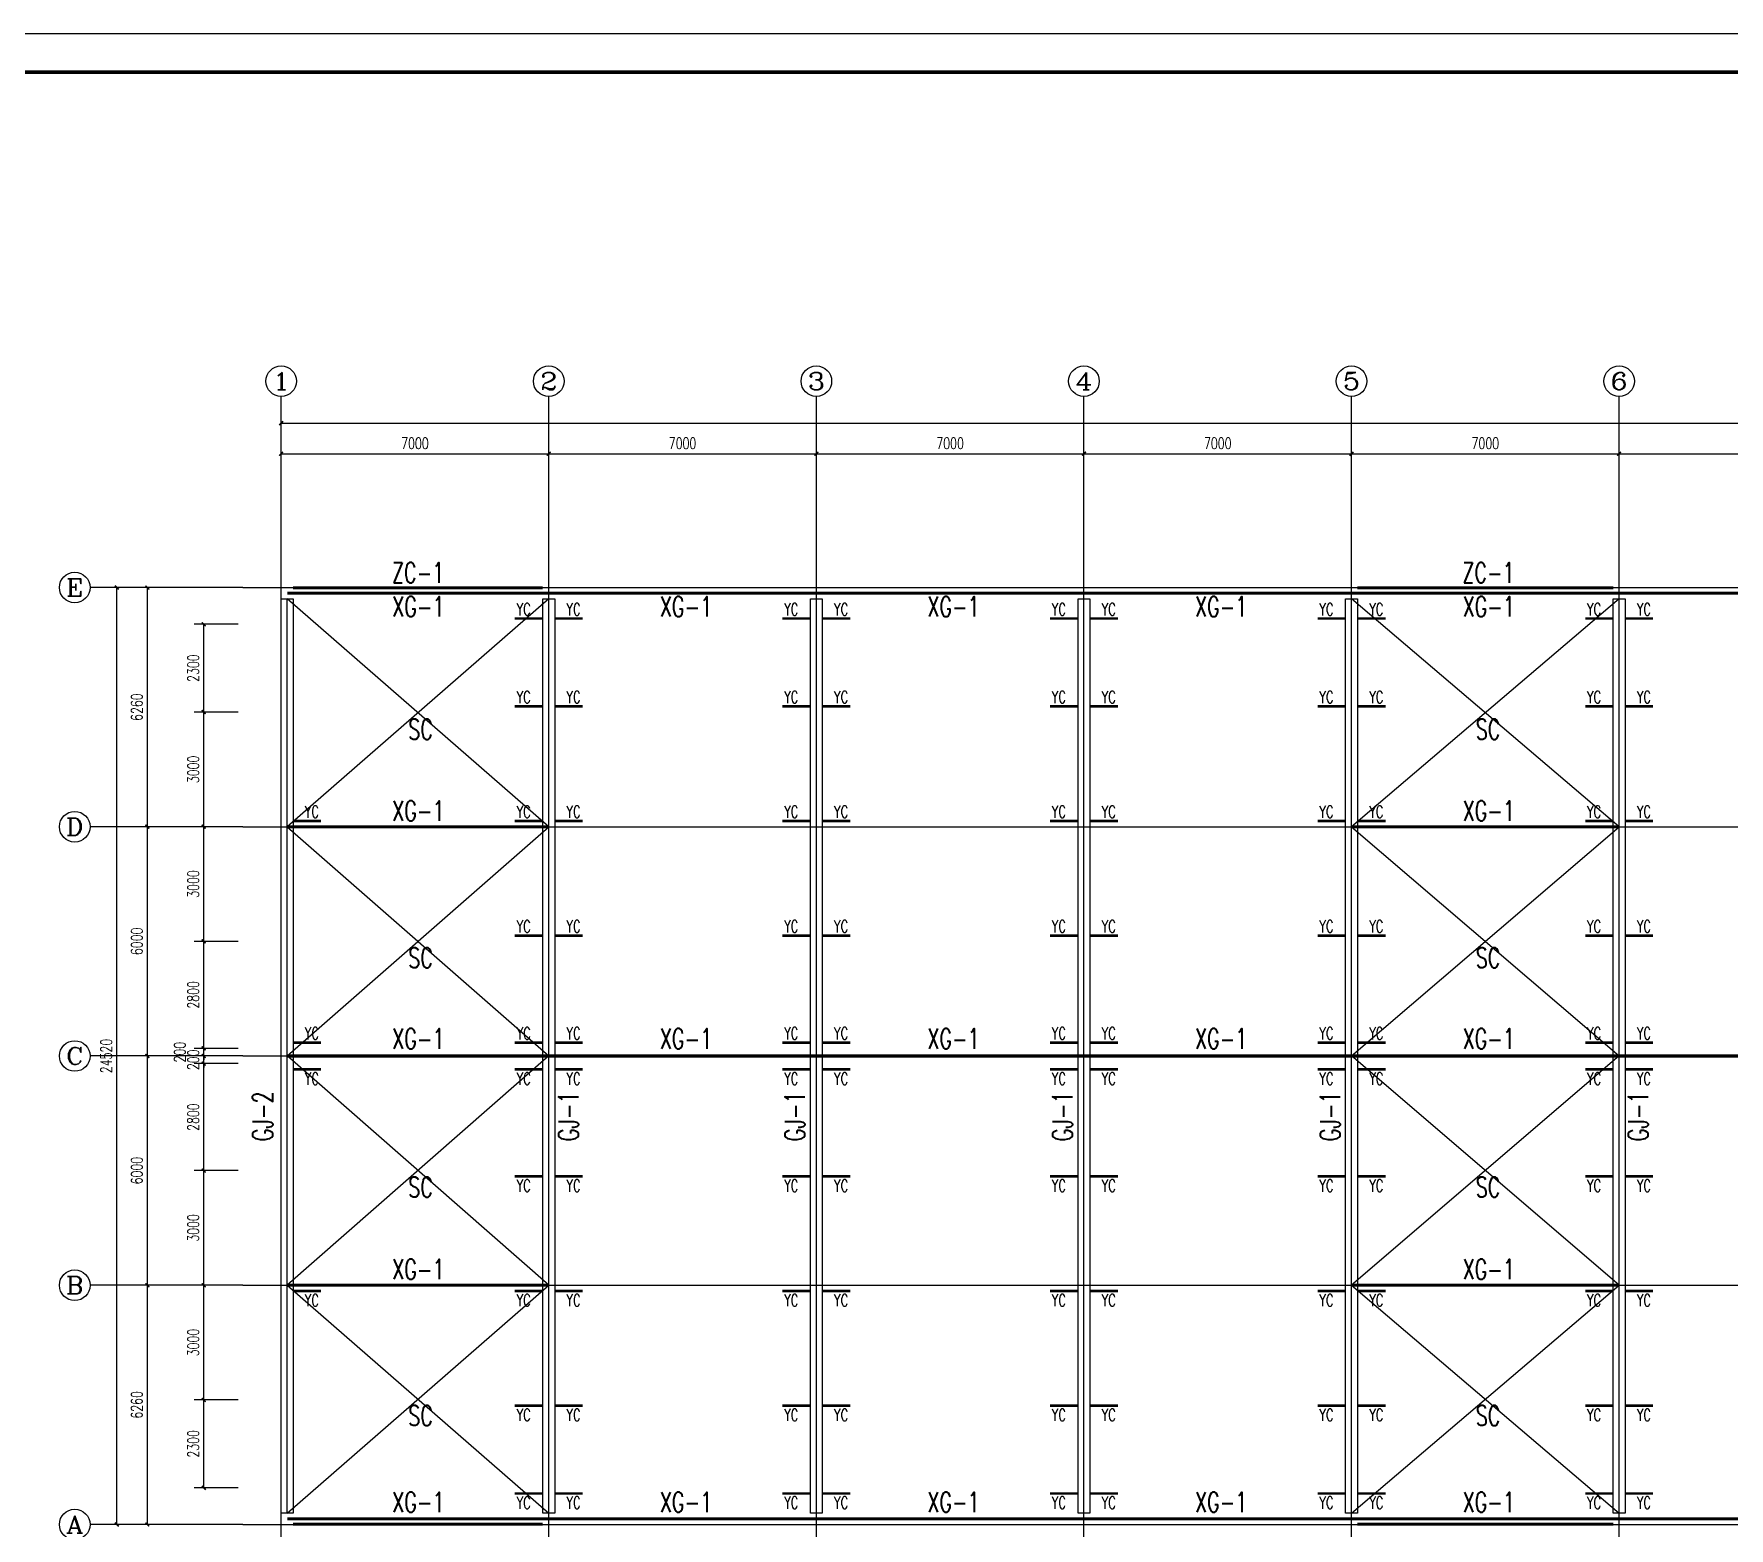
# Model space of a CAD drawing. Extents: x -17471 to 313636, y -71590 to 757901.
# Drawn here: x 193238 to 237582, y 360848 to 399950 of the extents above; entities that cross this region are included whole.
import ezdxf
from ezdxf.enums import TextEntityAlignment as Align

# ---------------------------------------------------------------- set-up
doc = ezdxf.new("R2010")
doc.units = 0
doc.header["$LTSCALE"] = 1000
doc.header["$MEASUREMENT"] = 0
for name, color, linetype in [('AXIS', 3, 'Continuous'), ('AXIS_TEXT', 7, 'Continuous'), ('DOTE', 1, 'Continuous'), ('PUB_DIM', 3, 'Continuous'), ('PUB_TITLE', 4, 'Continuous'), ('WALL', 9, 'Continuous'), ('钢梁', 3, 'Continuous')]:
    doc.layers.add(name, color=color, linetype=linetype)
doc.styles.add('_TCH_AXIS', font='COMPLEX', dxfattribs={"bigfont": 'GBCBIG'})
doc.styles.add('_TCH_DIM_T3', font='SIMPLEX', dxfattribs={"width": 0.705882, "bigfont": 'GBCBIG'})
doc.styles.add('COMPLEX', font='COMPLEX')
doc.styles.add('HZTXT', font='txt', dxfattribs={"width": 0.7, "height": 300, "bigfont": 'HZTXT'})
doc.dimstyles.new('_TCH_ARCH&&100', dxfattribs={"dimtxt": 297.5, "dimasz": 100, "dimexe": 250, "dimexo": 300, "dimgap": 126.25, "dimtad": 1, "dimdec": 0, "dimzin": 0, "dimdsep": 46, "dimtxsty": '_TCH_DIM_T3', "dimblk": 'ARCHTICK', "dimcen": 0.09, "dimclrt": 7, "dimazin": 2, "dimtfac": 1, "dimtdec": 0, "dimtix": 1, "dimtmove": 2, "dimatfit": 3, "dimfxl": 0, "dimtolj": 1, "dimtzin": 0, "dimarcsym": 0})

# ---------------------------------------------------------------- blocks, each defined once
blk = doc.blocks.new('_ArchTick')
at = {"color": 0, "linetype": 'ByBlock', "const_width": 0.4}
blk.add_lwpolyline([(-0.5, -0.5), (0.5, 0.5)], dxfattribs=at)
blk = doc.blocks.new('*D1680')
at = {"layer": 'Defpoints', "color": 0, "transparency": 16777216}
for p in [(197681, 364203), (198881, 364203), (198881, 361903)]:
    blk.add_point(p, dxfattribs=at)
at = {"layer": 'PUB_DIM', "color": 0, "lineweight": -2, "transparency": 16777216}
for p, q in [((198581, 364203), (197431, 364203)), ((197681, 361903), (197681, 364203)), ((198581, 361903), (197431, 361903))]:
    blk.add_line(p, q, dxfattribs=at)
at = {"layer": 'PUB_DIM', "color": 0, "lineweight": -2, "transparency": 16777216, "xscale": 100, "yscale": 100, "zscale": 100}
for p, rotation in [((197681, 364203), 90), ((197681, 361903), 270)]:
    blk.add_blockref('_ArchTick', p, dxfattribs=dict(at, rotation=rotation))
at = {"layer": 'PUB_DIM', "color": 7, "transparency": 16777216, "insert": (197406, 363053), "char_height": 297.5, "attachment_point": 5, "rotation": 90, "style": '_TCH_DIM_T3'}
blk.add_mtext('\\A1;2300', dxfattribs=at)
blk = doc.blocks.new('*D1681')
at = {"layer": 'Defpoints', "color": 0, "transparency": 16777216}
for p in [(197681, 367203), (198881, 367203), (198881, 364203)]:
    blk.add_point(p, dxfattribs=at)
at = {"layer": 'PUB_DIM', "color": 0, "lineweight": -2, "transparency": 16777216}
for p, q in [((198581, 367203), (197431, 367203)), ((197681, 364203), (197681, 367203)), ((198581, 364203), (197431, 364203))]:
    blk.add_line(p, q, dxfattribs=at)
at = {"layer": 'PUB_DIM', "color": 0, "lineweight": -2, "transparency": 16777216, "xscale": 100, "yscale": 100, "zscale": 100}
for p, rotation in [((197681, 367203), 90), ((197681, 364203), 270)]:
    blk.add_blockref('_ArchTick', p, dxfattribs=dict(at, rotation=rotation))
at = {"layer": 'PUB_DIM', "color": 7, "transparency": 16777216, "insert": (197406, 365703), "char_height": 297.5, "attachment_point": 5, "rotation": 90, "style": '_TCH_DIM_T3'}
blk.add_mtext('\\A1;3000', dxfattribs=at)
blk = doc.blocks.new('*D1682')
at = {"layer": 'Defpoints', "color": 0, "transparency": 16777216}
for p in [(197681, 370203), (198881, 370203), (198881, 367203)]:
    blk.add_point(p, dxfattribs=at)
at = {"layer": 'PUB_DIM', "color": 0, "lineweight": -2, "transparency": 16777216}
for p, q in [((198581, 370203), (197431, 370203)), ((197681, 367203), (197681, 370203)), ((198581, 367203), (197431, 367203))]:
    blk.add_line(p, q, dxfattribs=at)
at = {"layer": 'PUB_DIM', "color": 0, "lineweight": -2, "transparency": 16777216, "xscale": 100, "yscale": 100, "zscale": 100}
for p, rotation in [((197681, 370203), 90), ((197681, 367203), 270)]:
    blk.add_blockref('_ArchTick', p, dxfattribs=dict(at, rotation=rotation))
at = {"layer": 'PUB_DIM', "color": 7, "transparency": 16777216, "insert": (197406, 368703), "char_height": 297.5, "attachment_point": 5, "rotation": 90, "style": '_TCH_DIM_T3'}
blk.add_mtext('\\A1;3000', dxfattribs=at)
blk = doc.blocks.new('*D1683')
at = {"layer": 'Defpoints', "color": 0, "transparency": 16777216}
for p in [(197681, 373003), (198881, 373003), (198881, 370203)]:
    blk.add_point(p, dxfattribs=at)
at = {"layer": 'PUB_DIM', "color": 0, "lineweight": -2, "transparency": 16777216}
for p, q in [((198581, 373003), (197431, 373003)), ((197681, 370203), (197681, 373003)), ((198581, 370203), (197431, 370203))]:
    blk.add_line(p, q, dxfattribs=at)
at = {"layer": 'PUB_DIM', "color": 0, "lineweight": -2, "transparency": 16777216, "xscale": 100, "yscale": 100, "zscale": 100}
for p, rotation in [((197681, 373003), 90), ((197681, 370203), 270)]:
    blk.add_blockref('_ArchTick', p, dxfattribs=dict(at, rotation=rotation))
at = {"layer": 'PUB_DIM', "color": 7, "transparency": 16777216, "insert": (197406, 371603), "char_height": 297.5, "attachment_point": 5, "rotation": 90, "style": '_TCH_DIM_T3'}
blk.add_mtext('\\A1;2800', dxfattribs=at)
blk = doc.blocks.new('*D1684')
at = {"layer": 'Defpoints', "color": 0, "transparency": 16777216}
for p in [(197681, 373203), (198881, 373203), (198881, 373003)]:
    blk.add_point(p, dxfattribs=at)
at = {"layer": 'PUB_DIM', "color": 0, "lineweight": -2, "transparency": 16777216}
for p, q in [((198581, 373203), (197431, 373203)), ((198581, 373003), (197431, 373003)), ((197681, 373203), (197681, 373303)), ((197681, 373003), (197681, 373203)), ((197681, 373003), (197681, 372903))]:
    blk.add_line(p, q, dxfattribs=at)
at = {"layer": 'PUB_DIM', "color": 0, "lineweight": -2, "transparency": 16777216, "xscale": 100, "yscale": 100, "zscale": 100}
for p, rotation in [((197681, 373203), 270), ((197681, 373003), 90)]:
    blk.add_blockref('_ArchTick', p, dxfattribs=dict(at, rotation=rotation))
at = {"layer": 'PUB_DIM', "color": 7, "transparency": 16777216, "insert": (197406, 373103), "char_height": 297.5, "attachment_point": 5, "rotation": 90, "style": '_TCH_DIM_T3'}
blk.add_mtext('\\A1;200', dxfattribs=at)
blk = doc.blocks.new('*D1685')
at = {"layer": 'Defpoints', "color": 0, "transparency": 16777216}
for p in [(197681, 373403), (198881, 373403), (198881, 373203)]:
    blk.add_point(p, dxfattribs=at)
at = {"layer": 'PUB_DIM', "color": 0, "lineweight": -2, "transparency": 16777216}
for p, q in [((198581, 373403), (197431, 373403)), ((197681, 373403), (197681, 373503)), ((197681, 373203), (197681, 373403)), ((198581, 373203), (197431, 373203)), ((197681, 373203), (197681, 373103))]:
    blk.add_line(p, q, dxfattribs=at)
at = {"layer": 'PUB_DIM', "color": 0, "lineweight": -2, "transparency": 16777216, "xscale": 100, "yscale": 100, "zscale": 100}
for p, rotation in [((197681, 373403), 270), ((197681, 373203), 90)]:
    blk.add_blockref('_ArchTick', p, dxfattribs=dict(at, rotation=rotation))
at = {"layer": 'PUB_DIM', "color": 7, "transparency": 16777216, "insert": (197056, 373303), "char_height": 297.5, "attachment_point": 5, "rotation": 90, "style": '_TCH_DIM_T3'}
blk.add_mtext('\\A1;200', dxfattribs=at)
blk = doc.blocks.new('*D1686')
at = {"layer": 'Defpoints', "color": 0, "transparency": 16777216}
for p in [(197681, 376203), (198881, 376203), (198881, 373403)]:
    blk.add_point(p, dxfattribs=at)
at = {"layer": 'PUB_DIM', "color": 0, "lineweight": -2, "transparency": 16777216}
for p, q in [((198581, 376203), (197431, 376203)), ((197681, 373403), (197681, 376203)), ((198581, 373403), (197431, 373403))]:
    blk.add_line(p, q, dxfattribs=at)
at = {"layer": 'PUB_DIM', "color": 0, "lineweight": -2, "transparency": 16777216, "xscale": 100, "yscale": 100, "zscale": 100}
for p, rotation in [((197681, 376203), 90), ((197681, 373403), 270)]:
    blk.add_blockref('_ArchTick', p, dxfattribs=dict(at, rotation=rotation))
at = {"layer": 'PUB_DIM', "color": 7, "transparency": 16777216, "insert": (197406, 374803), "char_height": 297.5, "attachment_point": 5, "rotation": 90, "style": '_TCH_DIM_T3'}
blk.add_mtext('\\A1;2800', dxfattribs=at)
blk = doc.blocks.new('*D1687')
at = {"layer": 'Defpoints', "color": 0, "transparency": 16777216}
for p in [(197681, 379203), (198881, 379203), (198881, 376203)]:
    blk.add_point(p, dxfattribs=at)
at = {"layer": 'PUB_DIM', "color": 0, "lineweight": -2, "transparency": 16777216}
for p, q in [((198581, 379203), (197431, 379203)), ((197681, 376203), (197681, 379203)), ((198581, 376203), (197431, 376203))]:
    blk.add_line(p, q, dxfattribs=at)
at = {"layer": 'PUB_DIM', "color": 0, "lineweight": -2, "transparency": 16777216, "xscale": 100, "yscale": 100, "zscale": 100}
for p, rotation in [((197681, 379203), 90), ((197681, 376203), 270)]:
    blk.add_blockref('_ArchTick', p, dxfattribs=dict(at, rotation=rotation))
at = {"layer": 'PUB_DIM', "color": 7, "transparency": 16777216, "insert": (197406, 377703), "char_height": 297.5, "attachment_point": 5, "rotation": 90, "style": '_TCH_DIM_T3'}
blk.add_mtext('\\A1;3000', dxfattribs=at)
blk = doc.blocks.new('*D1688')
at = {"layer": 'Defpoints', "color": 0, "transparency": 16777216}
for p in [(197681, 382203), (198881, 382203), (198881, 379203)]:
    blk.add_point(p, dxfattribs=at)
at = {"layer": 'PUB_DIM', "color": 0, "lineweight": -2, "transparency": 16777216}
for p, q in [((198581, 382203), (197431, 382203)), ((197681, 379203), (197681, 382203)), ((198581, 379203), (197431, 379203))]:
    blk.add_line(p, q, dxfattribs=at)
at = {"layer": 'PUB_DIM', "color": 0, "lineweight": -2, "transparency": 16777216, "xscale": 100, "yscale": 100, "zscale": 100}
for p, rotation in [((197681, 382203), 90), ((197681, 379203), 270)]:
    blk.add_blockref('_ArchTick', p, dxfattribs=dict(at, rotation=rotation))
at = {"layer": 'PUB_DIM', "color": 7, "transparency": 16777216, "insert": (197406, 380703), "char_height": 297.5, "attachment_point": 5, "rotation": 90, "style": '_TCH_DIM_T3'}
blk.add_mtext('\\A1;3000', dxfattribs=at)
blk = doc.blocks.new('*D1689')
at = {"layer": 'Defpoints', "color": 0, "transparency": 16777216}
for p in [(197681, 384503), (198881, 384503), (198881, 382203)]:
    blk.add_point(p, dxfattribs=at)
at = {"layer": 'PUB_DIM', "color": 0, "lineweight": -2, "transparency": 16777216}
for p, q in [((198581, 384503), (197431, 384503)), ((197681, 382203), (197681, 384503)), ((198581, 382203), (197431, 382203))]:
    blk.add_line(p, q, dxfattribs=at)
at = {"layer": 'PUB_DIM', "color": 0, "lineweight": -2, "transparency": 16777216, "xscale": 100, "yscale": 100, "zscale": 100}
for p, rotation in [((197681, 384503), 90), ((197681, 382203), 270)]:
    blk.add_blockref('_ArchTick', p, dxfattribs=dict(at, rotation=rotation))
at = {"layer": 'PUB_DIM', "color": 7, "transparency": 16777216, "insert": (197406, 383353), "char_height": 297.5, "attachment_point": 5, "rotation": 90, "style": '_TCH_DIM_T3'}
blk.add_mtext('\\A1;2300', dxfattribs=at)
blk = doc.blocks.new('*D1735')
at = {"layer": 'AXIS', "color": 0, "lineweight": -2, "transparency": 16777216}
for p, q in [((198406, 367203), (195956, 367203)), ((196206, 360943), (196206, 367203)), ((198406, 360943), (195956, 360943))]:
    blk.add_line(p, q, dxfattribs=at)
at = {"layer": 'Defpoints', "color": 0, "transparency": 16777216}
for p in [(196206, 367203), (198706, 367203), (198706, 360943)]:
    blk.add_point(p, dxfattribs=at)
at = {"layer": 'AXIS', "color": 0, "lineweight": -2, "transparency": 16777216, "xscale": 100, "yscale": 100, "zscale": 100}
for p, rotation in [((196206, 367203), 90), ((196206, 360943), 270)]:
    blk.add_blockref('_ArchTick', p, dxfattribs=dict(at, rotation=rotation))
at = {"layer": 'AXIS', "color": 7, "transparency": 16777216, "insert": (195931, 364073), "char_height": 297.5, "attachment_point": 5, "rotation": 90, "style": '_TCH_DIM_T3'}
blk.add_mtext('\\A1;6260', dxfattribs=at)
blk = doc.blocks.new('*D1736')
at = {"layer": 'AXIS', "color": 0, "lineweight": -2, "transparency": 16777216}
for p, q in [((198406, 373203), (195956, 373203)), ((196206, 367203), (196206, 373203)), ((198406, 367203), (195956, 367203))]:
    blk.add_line(p, q, dxfattribs=at)
at = {"layer": 'Defpoints', "color": 0, "transparency": 16777216}
for p in [(196206, 373203), (198706, 373203), (198706, 367203)]:
    blk.add_point(p, dxfattribs=at)
at = {"layer": 'AXIS', "color": 0, "lineweight": -2, "transparency": 16777216, "xscale": 100, "yscale": 100, "zscale": 100}
for p, rotation in [((196206, 373203), 90), ((196206, 367203), 270)]:
    blk.add_blockref('_ArchTick', p, dxfattribs=dict(at, rotation=rotation))
at = {"layer": 'AXIS', "color": 7, "transparency": 16777216, "insert": (195931, 370203), "char_height": 297.5, "attachment_point": 5, "rotation": 90, "style": '_TCH_DIM_T3'}
blk.add_mtext('\\A1;6000', dxfattribs=at)
blk = doc.blocks.new('*D1737')
at = {"layer": 'AXIS', "color": 0, "lineweight": -2, "transparency": 16777216}
for p, q in [((198406, 379203), (195956, 379203)), ((196206, 373203), (196206, 379203)), ((198406, 373203), (195956, 373203))]:
    blk.add_line(p, q, dxfattribs=at)
at = {"layer": 'Defpoints', "color": 0, "transparency": 16777216}
for p in [(196206, 379203), (198706, 379203), (198706, 373203)]:
    blk.add_point(p, dxfattribs=at)
at = {"layer": 'AXIS', "color": 0, "lineweight": -2, "transparency": 16777216, "xscale": 100, "yscale": 100, "zscale": 100}
for p, rotation in [((196206, 379203), 90), ((196206, 373203), 270)]:
    blk.add_blockref('_ArchTick', p, dxfattribs=dict(at, rotation=rotation))
at = {"layer": 'AXIS', "color": 7, "transparency": 16777216, "insert": (195931, 376203), "char_height": 297.5, "attachment_point": 5, "rotation": 90, "style": '_TCH_DIM_T3'}
blk.add_mtext('\\A1;6000', dxfattribs=at)
blk = doc.blocks.new('*D1738')
at = {"layer": 'AXIS', "color": 0, "lineweight": -2, "transparency": 16777216}
for p, q in [((198406, 385463), (195956, 385463)), ((196206, 379203), (196206, 385463)), ((198406, 379203), (195956, 379203))]:
    blk.add_line(p, q, dxfattribs=at)
at = {"layer": 'Defpoints', "color": 0, "transparency": 16777216}
for p in [(196206, 385463), (198706, 385463), (198706, 379203)]:
    blk.add_point(p, dxfattribs=at)
at = {"layer": 'AXIS', "color": 0, "lineweight": -2, "transparency": 16777216, "xscale": 100, "yscale": 100, "zscale": 100}
for p, rotation in [((196206, 385463), 90), ((196206, 379203), 270)]:
    blk.add_blockref('_ArchTick', p, dxfattribs=dict(at, rotation=rotation))
at = {"layer": 'AXIS', "color": 7, "transparency": 16777216, "insert": (195931, 382333), "char_height": 297.5, "attachment_point": 5, "rotation": 90, "style": '_TCH_DIM_T3'}
blk.add_mtext('\\A1;6260', dxfattribs=at)
blk = doc.blocks.new('*D1739')
at = {"layer": 'AXIS', "color": 0, "lineweight": -2, "transparency": 16777216}
for p, q in [((198406, 385463), (195156, 385463)), ((195406, 360943), (195406, 385463)), ((198406, 360943), (195156, 360943))]:
    blk.add_line(p, q, dxfattribs=at)
at = {"layer": 'Defpoints', "color": 0, "transparency": 16777216}
for p in [(195406, 385463), (198706, 385463), (198706, 360943)]:
    blk.add_point(p, dxfattribs=at)
at = {"layer": 'AXIS', "color": 0, "lineweight": -2, "transparency": 16777216, "xscale": 100, "yscale": 100, "zscale": 100}
for p, rotation in [((195406, 385463), 90), ((195406, 360943), 270)]:
    blk.add_blockref('_ArchTick', p, dxfattribs=dict(at, rotation=rotation))
at = {"layer": 'AXIS', "color": 7, "transparency": 16777216, "insert": (195131, 373203), "char_height": 297.5, "attachment_point": 5, "rotation": 90, "style": '_TCH_DIM_T3'}
blk.add_mtext('\\A1;24520', dxfattribs=at)
blk = doc.blocks.new('*D1740')
at = {"layer": 'AXIS', "color": 0, "lineweight": -2, "transparency": 16777216}
for p, q in [((199706, 386763), (199706, 389213)), ((199706, 388963), (206706, 388963)), ((206706, 386763), (206706, 389213))]:
    blk.add_line(p, q, dxfattribs=at)
at = {"layer": 'Defpoints', "color": 0, "transparency": 16777216}
for p in [(206706, 388963), (199706, 386463), (206706, 386463)]:
    blk.add_point(p, dxfattribs=at)
at = {"layer": 'AXIS', "color": 0, "lineweight": -2, "transparency": 16777216, "xscale": 100, "yscale": 100, "zscale": 100, "rotation": 180}
blk.add_blockref('_ArchTick', (199706, 388963), dxfattribs=at)
at = {"layer": 'AXIS', "color": 0, "lineweight": -2, "transparency": 16777216, "xscale": 100, "yscale": 100, "zscale": 100}
blk.add_blockref('_ArchTick', (206706, 388963), dxfattribs=at)
at = {"layer": 'AXIS', "color": 7, "transparency": 16777216, "insert": (203206, 389238), "char_height": 297.5, "attachment_point": 5, "style": '_TCH_DIM_T3'}
blk.add_mtext('\\A1;7000', dxfattribs=at)
blk = doc.blocks.new('*D1741')
at = {"layer": 'AXIS', "color": 0, "lineweight": -2, "transparency": 16777216}
for p, q in [((206706, 386763), (206706, 389213)), ((206706, 388963), (213706, 388963)), ((213706, 386763), (213706, 389213))]:
    blk.add_line(p, q, dxfattribs=at)
at = {"layer": 'Defpoints', "color": 0, "transparency": 16777216}
for p in [(213706, 388963), (206706, 386463), (213706, 386463)]:
    blk.add_point(p, dxfattribs=at)
at = {"layer": 'AXIS', "color": 0, "lineweight": -2, "transparency": 16777216, "xscale": 100, "yscale": 100, "zscale": 100, "rotation": 180}
blk.add_blockref('_ArchTick', (206706, 388963), dxfattribs=at)
at = {"layer": 'AXIS', "color": 0, "lineweight": -2, "transparency": 16777216, "xscale": 100, "yscale": 100, "zscale": 100}
blk.add_blockref('_ArchTick', (213706, 388963), dxfattribs=at)
at = {"layer": 'AXIS', "color": 7, "transparency": 16777216, "insert": (210206, 389238), "char_height": 297.5, "attachment_point": 5, "style": '_TCH_DIM_T3'}
blk.add_mtext('\\A1;7000', dxfattribs=at)
blk = doc.blocks.new('*D1742')
at = {"layer": 'AXIS', "color": 0, "lineweight": -2, "transparency": 16777216}
for p, q in [((213706, 386763), (213706, 389213)), ((213706, 388963), (220706, 388963)), ((220706, 386763), (220706, 389213))]:
    blk.add_line(p, q, dxfattribs=at)
at = {"layer": 'Defpoints', "color": 0, "transparency": 16777216}
for p in [(220706, 388963), (213706, 386463), (220706, 386463)]:
    blk.add_point(p, dxfattribs=at)
at = {"layer": 'AXIS', "color": 0, "lineweight": -2, "transparency": 16777216, "xscale": 100, "yscale": 100, "zscale": 100, "rotation": 180}
blk.add_blockref('_ArchTick', (213706, 388963), dxfattribs=at)
at = {"layer": 'AXIS', "color": 0, "lineweight": -2, "transparency": 16777216, "xscale": 100, "yscale": 100, "zscale": 100}
blk.add_blockref('_ArchTick', (220706, 388963), dxfattribs=at)
at = {"layer": 'AXIS', "color": 7, "transparency": 16777216, "insert": (217206, 389238), "char_height": 297.5, "attachment_point": 5, "style": '_TCH_DIM_T3'}
blk.add_mtext('\\A1;7000', dxfattribs=at)
blk = doc.blocks.new('*D1743')
at = {"layer": 'AXIS', "color": 0, "lineweight": -2, "transparency": 16777216}
for p, q in [((220706, 386763), (220706, 389213)), ((220706, 388963), (227706, 388963)), ((227706, 386763), (227706, 389213))]:
    blk.add_line(p, q, dxfattribs=at)
at = {"layer": 'Defpoints', "color": 0, "transparency": 16777216}
for p in [(227706, 388963), (220706, 386463), (227706, 386463)]:
    blk.add_point(p, dxfattribs=at)
at = {"layer": 'AXIS', "color": 0, "lineweight": -2, "transparency": 16777216, "xscale": 100, "yscale": 100, "zscale": 100, "rotation": 180}
blk.add_blockref('_ArchTick', (220706, 388963), dxfattribs=at)
at = {"layer": 'AXIS', "color": 0, "lineweight": -2, "transparency": 16777216, "xscale": 100, "yscale": 100, "zscale": 100}
blk.add_blockref('_ArchTick', (227706, 388963), dxfattribs=at)
at = {"layer": 'AXIS', "color": 7, "transparency": 16777216, "insert": (224206, 389238), "char_height": 297.5, "attachment_point": 5, "style": '_TCH_DIM_T3'}
blk.add_mtext('\\A1;7000', dxfattribs=at)
blk = doc.blocks.new('*D1744')
at = {"layer": 'AXIS', "color": 0, "lineweight": -2, "transparency": 16777216}
for p, q in [((227706, 386763), (227706, 389213)), ((227706, 388963), (234706, 388963)), ((234706, 386763), (234706, 389213))]:
    blk.add_line(p, q, dxfattribs=at)
at = {"layer": 'Defpoints', "color": 0, "transparency": 16777216}
for p in [(234706, 388963), (227706, 386463), (234706, 386463)]:
    blk.add_point(p, dxfattribs=at)
at = {"layer": 'AXIS', "color": 0, "lineweight": -2, "transparency": 16777216, "xscale": 100, "yscale": 100, "zscale": 100, "rotation": 180}
blk.add_blockref('_ArchTick', (227706, 388963), dxfattribs=at)
at = {"layer": 'AXIS', "color": 0, "lineweight": -2, "transparency": 16777216, "xscale": 100, "yscale": 100, "zscale": 100}
blk.add_blockref('_ArchTick', (234706, 388963), dxfattribs=at)
at = {"layer": 'AXIS', "color": 7, "transparency": 16777216, "insert": (231206, 389238), "char_height": 297.5, "attachment_point": 5, "style": '_TCH_DIM_T3'}
blk.add_mtext('\\A1;7000', dxfattribs=at)
blk = doc.blocks.new('*D1745')
at = {"layer": 'AXIS', "color": 0, "lineweight": -2, "transparency": 16777216}
for p, q in [((234706, 386763), (234706, 389213)), ((234706, 388963), (241706, 388963)), ((241706, 386763), (241706, 389213))]:
    blk.add_line(p, q, dxfattribs=at)
at = {"layer": 'Defpoints', "color": 0, "transparency": 16777216}
for p in [(241706, 388963), (234706, 386463), (241706, 386463)]:
    blk.add_point(p, dxfattribs=at)
at = {"layer": 'AXIS', "color": 0, "lineweight": -2, "transparency": 16777216, "xscale": 100, "yscale": 100, "zscale": 100, "rotation": 180}
blk.add_blockref('_ArchTick', (234706, 388963), dxfattribs=at)
at = {"layer": 'AXIS', "color": 0, "lineweight": -2, "transparency": 16777216, "xscale": 100, "yscale": 100, "zscale": 100}
blk.add_blockref('_ArchTick', (241706, 388963), dxfattribs=at)
at = {"layer": 'AXIS', "color": 7, "transparency": 16777216, "insert": (238206, 389238), "char_height": 297.5, "attachment_point": 5, "style": '_TCH_DIM_T3'}
blk.add_mtext('\\A1;7000', dxfattribs=at)
blk = doc.blocks.new('*D1754')
at = {"layer": 'AXIS', "color": 0, "lineweight": -2, "transparency": 16777216}
for p, q in [((199706, 386763), (199706, 390013)), ((297706, 386763), (297706, 390013)), ((199706, 389763), (297706, 389763))]:
    blk.add_line(p, q, dxfattribs=at)
at = {"layer": 'Defpoints', "color": 0, "transparency": 16777216}
for p in [(297706, 389763), (199706, 386463), (297706, 386463)]:
    blk.add_point(p, dxfattribs=at)
at = {"layer": 'AXIS', "color": 0, "lineweight": -2, "transparency": 16777216, "xscale": 100, "yscale": 100, "zscale": 100, "rotation": 180}
blk.add_blockref('_ArchTick', (199706, 389763), dxfattribs=at)
at = {"layer": 'AXIS', "color": 0, "lineweight": -2, "transparency": 16777216, "xscale": 100, "yscale": 100, "zscale": 100}
blk.add_blockref('_ArchTick', (297706, 389763), dxfattribs=at)
at = {"layer": 'AXIS', "color": 7, "transparency": 16777216, "insert": (248706, 390038), "char_height": 297.5, "attachment_point": 5, "style": '_TCH_DIM_T3'}
blk.add_mtext('\\A1;98000', dxfattribs=at)
blk = doc.blocks.new('_AXISO')
blk.add_circle((0, 0), 0.5)
at = {"layer": 'AXIS_TEXT', "style": 'COMPLEX', "width": 1.041667}
blk.add_attdef('A', text='', height=0.56, dxfattribs=at).set_placement((-0.25, -0.28), (0.25, -0.28), align=Align.FIT)

msp = doc.modelspace()

# ---------------------------------------------------------------- linework, layer by layer
at = {"color": 2}
for p, q in [((206706.1, 379202.6), (199861.1, 385162.6)), ((206706.1, 385162.6), (199861.1, 379202.6)), ((234706.1, 379202.6), (227706.1, 385162.6)), ((234706.1, 385162.6), (227706.1, 379202.6)), ((199861.1, 373202.6), (206706.1, 379202.6)), ((199861.1, 379202.6), (206706.1, 373202.6)), ((227706.1, 373202.6), (234706.1, 379202.6)), ((227706.1, 379202.6), (234706.1, 373202.6)), ((206706.1, 367202.6), (199861.1, 373202.6)), ((206706.1, 373202.6), (199861.1, 367202.6)), ((234706.1, 367202.6), (227706.1, 373202.6)), ((234706.1, 373202.6), (227706.1, 367202.6)), ((199861.1, 361242.6), (206706.1, 367202.6)), ((199861.1, 367202.6), (206706.1, 361242.6)), ((227706.1, 361242.6), (234706.1, 367202.6)), ((227706.1, 367202.6), (234706.1, 361242.6))]:
    msp.add_line(p, q, dxfattribs=at)
at = {"color": 6, "const_width": 80}
for points in [[(199865.1, 385312.6), (297547.1, 385312.6)], [(206706.1, 379202.6), (199861.1, 379202.6)], [(227706.1, 379202.6), (234706.1, 379202.6)], [(199861.1, 373202.6), (297551.1, 373202.6)], [(199861.1, 367202.6), (206706.1, 367202.6)], [(227706.1, 367202.6), (234706.1, 367202.6)], [(199865.1, 361092.6), (297547.1, 361092.6)]]:
    msp.add_lwpolyline(points, dxfattribs=at)
at = {"color": 5, "const_width": 80}
for points in [[(200016.1, 385455.6), (206551.1, 385455.6)], [(227861.1, 385455.6), (234551.1, 385455.6)], [(200016.1, 360949.6), (206551.1, 360949.6)], [(227861.1, 360949.6), (234551.1, 360949.6)]]:
    msp.add_lwpolyline(points, dxfattribs=at)
at = {"layer": 'AXIS'}
for p, q in [((199706.1, 386462.6), (199706.1, 390462.6)), ((206706.1, 386462.6), (206706.1, 390462.6)), ((213706.1, 386462.6), (213706.1, 390462.6)), ((220706.1, 386462.6), (220706.1, 390462.6)), ((227706.1, 386462.6), (227706.1, 390462.6)), ((234706.1, 386462.6), (234706.1, 390462.6)), ((198706.1, 385462.6), (194706.1, 385462.6)), ((198706.1, 379202.6), (194706.1, 379202.6)), ((198706.1, 373202.6), (194706.1, 373202.6)), ((198706.1, 367202.6), (194706.1, 367202.6)), ((198706.1, 360942.6), (194706.1, 360942.6))]:
    msp.add_line(p, q, dxfattribs=at)
at = {"layer": 'DOTE'}
for p, q in [((199706.1, 359942.6), (199706.1, 386462.6)), ((206706.1, 359942.6), (206706.1, 386462.6)), ((213706.1, 359942.6), (213706.1, 386462.6)), ((220706.1, 359942.6), (220706.1, 386462.6)), ((227706.1, 359942.6), (227706.1, 386462.6)), ((234706.1, 359942.6), (234706.1, 386462.6)), ((198706.1, 385462.6), (298706.1, 385462.6)), ((198706.1, 379202.6), (298706.1, 379202.6)), ((198706.1, 373202.6), (298706.1, 373202.6)), ((198706.1, 367202.6), (298706.1, 367202.6)), ((198706.1, 360942.6), (298706.1, 360942.6))]:
    msp.add_line(p, q, dxfattribs=at)
at = {"layer": 'PUB_TITLE'}
msp.add_lwpolyline([(187535.9, 340550.4), (313635.9, 340550.4), (313635.9, 399950.4), (187535.9, 399950.4)], close=True, dxfattribs=at)
at = {"layer": 'PUB_TITLE', "const_width": 100}
msp.add_lwpolyline([(190035.9, 341550.4), (312635.9, 341550.4), (312635.9, 398950.4), (190035.9, 398950.4)], close=True, dxfattribs=at)
at = {"layer": 'WALL', "color": 181, "const_width": 66.7}
for points in [[(206551.1, 384652.6), (205817.2, 384652.6)], [(206861.1, 384652.6), (207595, 384652.6)], [(213551.1, 384652.6), (212817.2, 384652.6)], [(213861.1, 384652.6), (214595, 384652.6)], [(220551.1, 384652.6), (219817.2, 384652.6)], [(220861.1, 384652.6), (221595, 384652.6)], [(227551.1, 384652.6), (226817.2, 384652.6)], [(227861.1, 384652.6), (228595, 384652.6)], [(234551.1, 384652.6), (233817.2, 384652.6)], [(234861.1, 384652.6), (235595, 384652.6)], [(206551.1, 382352.6), (205817.2, 382352.6)], [(206861.1, 382352.6), (207595, 382352.6)], [(213551.1, 382352.6), (212817.2, 382352.6)], [(213861.1, 382352.6), (214595, 382352.6)], [(220551.1, 382352.6), (219817.2, 382352.6)], [(220861.1, 382352.6), (221595, 382352.6)], [(227551.1, 382352.6), (226817.2, 382352.6)], [(227861.1, 382352.6), (228595, 382352.6)], [(234551.1, 382352.6), (233817.2, 382352.6)], [(234861.1, 382352.6), (235595, 382352.6)], [(200016.1, 379352.6), (200750, 379352.6)], [(206551.1, 379352.6), (205817.2, 379352.6)], [(206861.1, 379352.6), (207595, 379352.6)], [(213551.1, 379352.6), (212817.2, 379352.6)], [(213861.1, 379352.6), (214595, 379352.6)], [(220551.1, 379352.6), (219817.2, 379352.6)], [(220861.1, 379352.6), (221595, 379352.6)], [(227551.1, 379352.6), (226817.2, 379352.6)], [(227861.1, 379352.6), (228595, 379352.6)], [(234551.1, 379352.6), (233817.2, 379352.6)], [(234861.1, 379352.6), (235595, 379352.6)], [(206551.1, 376352.6), (205817.2, 376352.6)], [(206861.1, 376352.6), (207595, 376352.6)], [(213551.1, 376352.6), (212817.2, 376352.6)], [(213861.1, 376352.6), (214595, 376352.6)], [(220551.1, 376352.6), (219817.2, 376352.6)], [(220861.1, 376352.6), (221595, 376352.6)], [(227551.1, 376352.6), (226817.2, 376352.6)], [(227861.1, 376352.6), (228595, 376352.6)], [(234551.1, 376352.6), (233817.2, 376352.6)], [(234861.1, 376352.6), (235595, 376352.6)], [(200016.1, 373552.6), (200750, 373552.6)], [(206551.1, 373552.6), (205817.2, 373552.6)], [(206861.1, 373552.6), (207595, 373552.6)], [(213551.1, 373552.6), (212817.2, 373552.6)], [(213861.1, 373552.6), (214595, 373552.6)], [(220551.1, 373552.6), (219817.2, 373552.6)], [(220861.1, 373552.6), (221595, 373552.6)], [(227551.1, 373552.6), (226817.2, 373552.6)], [(227861.1, 373552.6), (228595, 373552.6)], [(234551.1, 373552.6), (233817.2, 373552.6)], [(234861.1, 373552.6), (235595, 373552.6)], [(200016.1, 372852.6), (200750, 372852.6)], [(206551.1, 372852.6), (205817.2, 372852.6)], [(206861.1, 372852.6), (207595, 372852.6)], [(213551.1, 372852.6), (212817.2, 372852.6)], [(213861.1, 372852.6), (214595, 372852.6)], [(220551.1, 372852.6), (219817.2, 372852.6)], [(220861.1, 372852.6), (221595, 372852.6)], [(227551.1, 372852.6), (226817.2, 372852.6)], [(227861.1, 372852.6), (228595, 372852.6)], [(234551.1, 372852.6), (233817.2, 372852.6)], [(234861.1, 372852.6), (235595, 372852.6)], [(206551.1, 370052.6), (205817.2, 370052.6)], [(206861.1, 370052.6), (207595, 370052.6)], [(213551.1, 370052.6), (212817.2, 370052.6)], [(213861.1, 370052.6), (214595, 370052.6)], [(220551.1, 370052.6), (219817.2, 370052.6)], [(220861.1, 370052.6), (221595, 370052.6)], [(227551.1, 370052.6), (226817.2, 370052.6)], [(227861.1, 370052.6), (228595, 370052.6)], [(234551.1, 370052.6), (233817.2, 370052.6)], [(234861.1, 370052.6), (235595, 370052.6)], [(200016.1, 367052.6), (200750, 367052.6)], [(206551.1, 367052.6), (205817.2, 367052.6)], [(206861.1, 367052.6), (207595, 367052.6)], [(213551.1, 367052.6), (212817.2, 367052.6)], [(213861.1, 367052.6), (214595, 367052.6)], [(220551.1, 367052.6), (219817.2, 367052.6)], [(220861.1, 367052.6), (221595, 367052.6)], [(227551.1, 367052.6), (226817.2, 367052.6)], [(227861.1, 367052.6), (228595, 367052.6)], [(234551.1, 367052.6), (233817.2, 367052.6)], [(234861.1, 367052.6), (235595, 367052.6)], [(206551.1, 364052.6), (205817.2, 364052.6)], [(206861.1, 364052.6), (207595, 364052.6)], [(213551.1, 364052.6), (212817.2, 364052.6)], [(213861.1, 364052.6), (214595, 364052.6)], [(220551.1, 364052.6), (219817.2, 364052.6)], [(220861.1, 364052.6), (221595, 364052.6)], [(227551.1, 364052.6), (226817.2, 364052.6)], [(227861.1, 364052.6), (228595, 364052.6)], [(234551.1, 364052.6), (233817.2, 364052.6)], [(234861.1, 364052.6), (235595, 364052.6)], [(206551.1, 361752.6), (205817.2, 361752.6)], [(206861.1, 361752.6), (207595, 361752.6)], [(213551.1, 361752.6), (212817.2, 361752.6)], [(213861.1, 361752.6), (214595, 361752.6)], [(220551.1, 361752.6), (219817.2, 361752.6)], [(220861.1, 361752.6), (221595, 361752.6)], [(227551.1, 361752.6), (226817.2, 361752.6)], [(227861.1, 361752.6), (228595, 361752.6)], [(234551.1, 361752.6), (233817.2, 361752.6)], [(234861.1, 361752.6), (235595, 361752.6)]]:
    msp.add_lwpolyline(points, dxfattribs=at)
at = {"layer": '钢梁', "color": 2}
for p, q in [((199861.1, 361242.6), (199861.1, 385162.6)), ((206706.1, 361242.6), (206706.1, 385162.6)), ((213706.1, 361242.6), (213706.1, 385162.6)), ((220706.1, 361242.6), (220706.1, 385162.6)), ((227706.1, 361242.6), (227706.1, 385162.6)), ((234706.1, 361242.6), (234706.1, 385162.6))]:
    msp.add_line(p, q, dxfattribs=at)
at = {"layer": '钢梁', "color": 4}
for points in [[(199706.1, 385162.6), (200016.1, 385162.6), (200016.1, 361242.6), (199706.1, 361242.6)], [(206551.1, 385162.6), (206861.1, 385162.6), (206861.1, 361242.6), (206551.1, 361242.6)], [(213551.1, 385162.6), (213861.1, 385162.6), (213861.1, 361242.6), (213551.1, 361242.6)], [(220551.1, 385162.6), (220861.1, 385162.6), (220861.1, 361242.6), (220551.1, 361242.6)], [(227551.1, 385162.6), (227861.1, 385162.6), (227861.1, 361242.6), (227551.1, 361242.6)], [(234551.1, 385162.6), (234861.1, 385162.6), (234861.1, 361242.6), (234551.1, 361242.6)]]:
    msp.add_lwpolyline(points, close=True, dxfattribs=at)

# ---------------------------------------------------------------- block references
at = {"layer": 'AXIS'}
ref = msp.add_blockref('_AXISO', (199706.1, 390862.6), dxfattribs=dict(at, xscale=800, yscale=800, zscale=800))
ref.add_attrib('A', '1', dxfattribs={"layer": 'AXIS_TEXT', "height": 452.5, "style": '_TCH_AXIS', "width": 2.333333}).set_placement((199479.8, 390636.3), (199932.3, 390636.3), align=Align.FIT)
ref = msp.add_blockref('_AXISO', (206706.1, 390862.6), dxfattribs=dict(at, xscale=800, yscale=800, zscale=800))
ref.add_attrib('A', '2', dxfattribs={"layer": 'AXIS_TEXT', "height": 452.5, "style": '_TCH_AXIS', "width": 1.5}).set_placement((206479.8, 390636.3), (206932.3, 390636.3), align=Align.FIT)
ref = msp.add_blockref('_AXISO', (213706.1, 390862.6), dxfattribs=dict(at, xscale=800, yscale=800, zscale=800))
ref.add_attrib('A', '3', dxfattribs={"layer": 'AXIS_TEXT', "height": 452.5, "style": '_TCH_AXIS', "width": 1.5}).set_placement((213479.8, 390636.3), (213932.3, 390636.3), align=Align.FIT)
ref = msp.add_blockref('_AXISO', (220706.1, 390862.6), dxfattribs=dict(at, xscale=800, yscale=800, zscale=800))
ref.add_attrib('A', '4', dxfattribs={"layer": 'AXIS_TEXT', "height": 452.5, "style": '_TCH_AXIS', "width": 1.3125}).set_placement((220479.8, 390636.3), (220932.3, 390636.3), align=Align.FIT)
ref = msp.add_blockref('_AXISO', (227706.1, 390862.6), dxfattribs=dict(at, xscale=800, yscale=800, zscale=800))
ref.add_attrib('A', '5', dxfattribs={"layer": 'AXIS_TEXT', "height": 452.5, "style": '_TCH_AXIS', "width": 1.5}).set_placement((227479.8, 390636.3), (227932.3, 390636.3), align=Align.FIT)
ref = msp.add_blockref('_AXISO', (234706.1, 390862.6), dxfattribs=dict(at, xscale=800, yscale=800, zscale=800))
ref.add_attrib('A', '6', dxfattribs={"layer": 'AXIS_TEXT', "height": 452.5, "style": '_TCH_AXIS', "width": 1.5}).set_placement((234479.8, 390636.3), (234932.3, 390636.3), align=Align.FIT)
ref = msp.add_blockref('_AXISO', (194306.1, 385462.6), dxfattribs=dict(at, xscale=800, yscale=800, zscale=800))
ref.add_attrib('A', 'E', dxfattribs={"layer": 'AXIS_TEXT', "height": 452.5, "style": '_TCH_AXIS', "width": 1.3125}).set_placement((194079.8, 385236.3), (194532.3, 385236.3), align=Align.FIT)
ref = msp.add_blockref('_AXISO', (194306.1, 379202.6), dxfattribs=dict(at, xscale=800, yscale=800, zscale=800))
ref.add_attrib('A', 'D', dxfattribs={"layer": 'AXIS_TEXT', "height": 452.5, "style": '_TCH_AXIS', "width": 1.235294}).set_placement((194079.8, 378976.3), (194532.3, 378976.3), align=Align.FIT)
ref = msp.add_blockref('_AXISO', (194306.1, 373202.6), dxfattribs=dict(at, xscale=800, yscale=800, zscale=800))
ref.add_attrib('A', 'C', dxfattribs={"layer": 'AXIS_TEXT', "height": 452.5, "style": '_TCH_AXIS', "width": 1.4}).set_placement((194079.8, 372976.3), (194532.3, 372976.3), align=Align.FIT)
ref = msp.add_blockref('_AXISO', (194306.1, 367202.6), dxfattribs=dict(at, xscale=800, yscale=800, zscale=800))
ref.add_attrib('A', 'B', dxfattribs={"layer": 'AXIS_TEXT', "height": 452.5, "style": '_TCH_AXIS', "width": 1.235294}).set_placement((194079.8, 366976.3), (194532.3, 366976.3), align=Align.FIT)
ref = msp.add_blockref('_AXISO', (194306.1, 360942.6), dxfattribs=dict(at, xscale=800, yscale=800, zscale=800))
ref.add_attrib('A', 'A', dxfattribs={"layer": 'AXIS_TEXT', "height": 452.5, "style": '_TCH_AXIS', "width": 1.166667}).set_placement((194079.8, 360716.3), (194532.3, 360716.3), align=Align.FIT)

# ---------------------------------------------------------------- texts
at = {"color": 7, "style": '_TCH_AXIS', "width": 0.705882}
for p in [(205861.1, 384734.3), (207165.3, 384734.3), (212861.1, 384734.3), (214165.3, 384734.3), (219861.1, 384734.3), (221165.3, 384734.3), (226861.1, 384734.3), (228165.3, 384734.3), (233861.1, 384734.3), (235165.3, 384734.3), (205861.1, 382434.3), (207165.3, 382434.3), (212861.1, 382434.3), (214165.3, 382434.3), (219861.1, 382434.3), (221165.3, 382434.3), (226861.1, 382434.3), (228165.3, 382434.3), (233861.1, 382434.3), (235165.3, 382434.3), (200320.3, 379434.3), (205861.1, 379434.3), (207165.3, 379434.3), (212861.1, 379434.3), (214165.3, 379434.3), (219861.1, 379434.3), (221165.3, 379434.3), (226861.1, 379434.3), (228165.3, 379434.3), (233861.1, 379434.3), (235165.3, 379434.3), (205861.1, 376434.3), (207165.3, 376434.3), (212861.1, 376434.3), (214165.3, 376434.3), (219861.1, 376434.3), (221165.3, 376434.3), (226861.1, 376434.3), (228165.3, 376434.3), (233861.1, 376434.3), (235165.3, 376434.3), (200320.3, 373634.3), (205861.1, 373634.3), (207165.3, 373634.3), (212861.1, 373634.3), (214165.3, 373634.3), (219861.1, 373634.3), (221165.3, 373634.3), (226861.1, 373634.3), (228165.3, 373634.3), (233861.1, 373634.3), (235165.3, 373634.3), (200320.3, 372452.1), (205861.1, 372452.1), (207165.3, 372452.1), (212861.1, 372452.1), (214165.3, 372452.1), (219861.1, 372452.1), (221165.3, 372452.1), (226861.1, 372452.1), (228165.3, 372452.1), (233861.1, 372452.1), (235165.3, 372452.1), (205861.1, 369652.1), (207165.3, 369652.1), (212861.1, 369652.1), (214165.3, 369652.1), (219861.1, 369652.1), (221165.3, 369652.1), (226861.1, 369652.1), (228165.3, 369652.1), (233861.1, 369652.1), (235165.3, 369652.1), (200320.3, 366652.1), (205861.1, 366652.1), (207165.3, 366652.1), (212861.1, 366652.1), (214165.3, 366652.1), (219861.1, 366652.1), (221165.3, 366652.1), (226861.1, 366652.1), (228165.3, 366652.1), (233861.1, 366652.1), (235165.3, 366652.1), (205861.1, 363652.1), (207165.3, 363652.1), (212861.1, 363652.1), (214165.3, 363652.1), (219861.1, 363652.1), (221165.3, 363652.1), (226861.1, 363652.1), (228165.3, 363652.1), (233861.1, 363652.1), (235165.3, 363652.1), (205861.1, 361352.1), (207165.3, 361352.1), (212861.1, 361352.1), (214165.3, 361352.1), (219861.1, 361352.1), (221165.3, 361352.1), (226861.1, 361352.1), (228165.3, 361352.1), (233861.1, 361352.1), (235165.3, 361352.1)]:
    msp.add_text('YC', height=318.75, dxfattribs=at).set_placement(p)
at = {"layer": 'PUB_DIM', "color": 7, "linetype": 'Continuous', "style": 'HZTXT', "width": 0.7}
for s, p in [('ZC-1', (202603.9, 385587.9)), ('ZC-1', (230603.9, 385587.9)), ('XG-1', (202610, 384700.6)), ('XG-1', (209610, 384700.6)), ('XG-1', (216610, 384700.6)), ('XG-1', (223610, 384700.6)), ('XG-1', (230610, 384700.6)), ('SC', (203030.7, 381489.3)), ('SC', (230953.2, 381489.3)), ('XG-1', (202610, 379356.8)), ('XG-1', (230610, 379356.8)), ('SC', (203030.7, 375509.3)), ('SC', (230953.2, 375509.3)), ('XG-1', (202610, 373393.7)), ('XG-1', (209610, 373393.7)), ('XG-1', (216610, 373393.7)), ('XG-1', (223610, 373393.7)), ('XG-1', (230610, 373393.7)), ('SC', (203030.7, 369509.3)), ('SC', (230953.2, 369509.3)), ('XG-1', (202610, 367358.5)), ('XG-1', (230610, 367358.5)), ('SC', (203030.7, 363529.3)), ('SC', (230953.2, 363529.3)), ('XG-1', (202610, 361265.6)), ('XG-1', (209610, 361265.6)), ('XG-1', (216610, 361265.6)), ('XG-1', (223610, 361265.6)), ('XG-1', (230610, 361265.6))]:
    msp.add_text(s, height=525, dxfattribs=at).set_placement(p)
for s, p in [('GJ-2', (199485.2, 370968.9)), ('GJ-1', (207483.6, 370968.9)), ('GJ-1', (213403.8, 370968.9)), ('GJ-1', (220408.8, 370968.9)), ('GJ-1', (227406.4, 370968.9)), ('GJ-1', (235467.7, 370968.9))]:
    msp.add_text(s, height=525, rotation=90, dxfattribs=at).set_placement(p)

# ---------------------------------------------------------------- dimensions: what is measured, and where the dimension line sits
at = {"layer": 'AXIS'}
for p1, p2, distance, picture, middle in [((199706.1, 386462.6), (297706.1, 386462.6), 3300, '*D1754', (248706.1, 390037.6)), ((199706.1, 386462.6), (206706.1, 386462.6), 2500, '*D1740', (203206.1, 389237.6)), ((206706.1, 386462.6), (213706.1, 386462.6), 2500, '*D1741', (210206.1, 389237.6)), ((213706.1, 386462.6), (220706.1, 386462.6), 2500, '*D1742', (217206.1, 389237.6)), ((220706.1, 386462.6), (227706.1, 386462.6), 2500, '*D1743', (224206.1, 389237.6)), ((227706.1, 386462.6), (234706.1, 386462.6), 2500, '*D1744', (231206.1, 389237.6)), ((234706.1, 386462.6), (241706.1, 386462.6), 2500, '*D1745', (238206.1, 389237.6)), ((198706.1, 360942.6), (198706.1, 385462.6), 3300, '*D1739', (195131.1, 373202.6)), ((198706.1, 379202.6), (198706.1, 385462.6), 2500, '*D1738', (195931.1, 382332.6)), ((198706.1, 373202.6), (198706.1, 379202.6), 2500, '*D1737', (195931.1, 376202.6)), ((198706.1, 367202.6), (198706.1, 373202.6), 2500, '*D1736', (195931.1, 370202.6)), ((198706.1, 360942.6), (198706.1, 367202.6), 2500, '*D1735', (195931.1, 364072.6))]:
    dim = msp.add_aligned_dim(p1=p1, p2=p2, distance=distance, dimstyle='_TCH_ARCH&&100', dxfattribs=at)
    dim.commit()
    dim.dimension.update_dxf_attribs({"geometry": picture, "text_midpoint": middle})
at = {"layer": 'PUB_DIM'}
for p1, p2, picture, middle in [((198881.1, 382202.6), (198881.1, 384502.6), '*D1689', (197406.1, 383352.6)), ((198881.1, 379202.6), (198881.1, 382202.6), '*D1688', (197406.1, 380702.6)), ((198881.1, 376202.6), (198881.1, 379202.6), '*D1687', (197406.1, 377702.6)), ((198881.1, 373402.6), (198881.1, 376202.6), '*D1686', (197406.1, 374802.6)), ((198881.1, 373002.6), (198881.1, 373202.6), '*D1684', (197406.1, 373102.6)), ((198881.1, 370202.6), (198881.1, 373002.6), '*D1683', (197406.1, 371602.6)), ((198881.1, 367202.6), (198881.1, 370202.6), '*D1682', (197406.1, 368702.6)), ((198881.1, 364202.6), (198881.1, 367202.6), '*D1681', (197406.1, 365702.6)), ((198881.1, 361902.6), (198881.1, 364202.6), '*D1680', (197406.1, 363052.6))]:
    dim = msp.add_aligned_dim(p1=p1, p2=p2, distance=1200, dimstyle='_TCH_ARCH&&100', dxfattribs=at)
    dim.commit()
    dim.dimension.update_dxf_attribs({"geometry": picture, "text_midpoint": middle})
dim = msp.add_linear_dim(base=(197681.1, 373402.6), p1=(198881.1, 373202.6), p2=(198881.1, 373402.6), angle=90, dimstyle='_TCH_ARCH&&100', dxfattribs=at)
dim.commit()
dim.dimension.update_dxf_attribs({"geometry": '*D1685', "text_midpoint": (197056.1, 373302.6), "dimtype": 129})

doc.saveas('drawing.dxf')
